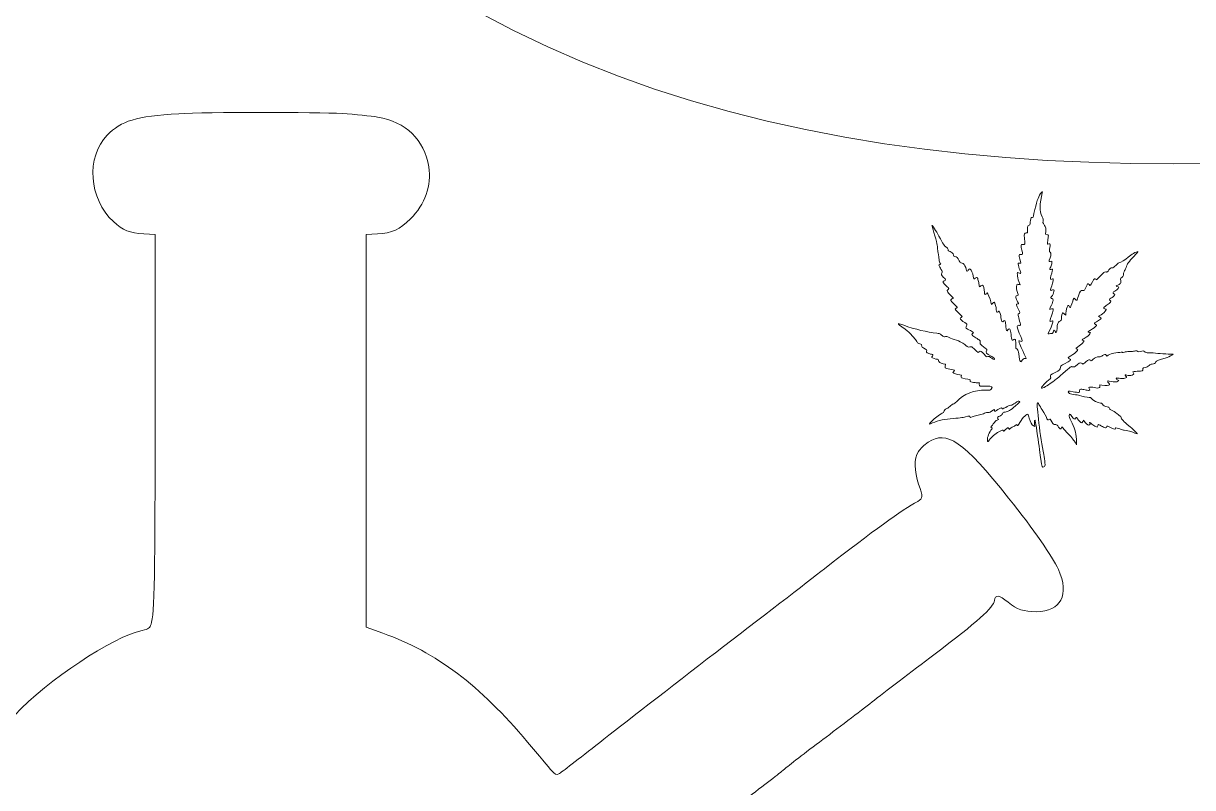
# Model space of a CAD drawing. Extents: x 435 to 1530, y -1168 to -753.
# Drawn here: x 581.6 to 681.3, y -1027.4 to -962.2 of the extents above; entities that cross this region are included whole.
import ezdxf

# ---------------------------------------------------------------- set-up
doc = ezdxf.new("R2010")
doc.units = 0
doc.header["$MEASUREMENT"] = 0
doc.layers.add('katman 1', color=7, linetype='Continuous')

# ---------------------------------------------------------------- blocks, each defined once
blk = doc.blocks.new('block 2')
at = {"layer": 'katman 1', "lineweight": 0}
for points, knots in [([(1521.388, -755.33), (1431.564, -780.586), (1338.109, -803.653), (1249.27, -829.242), (1249.27, -829.242), (1108.792, -867.432), (1108.792, -867.432), (1108.792, -867.432), (828.002, -943.638), (828.002, -943.638), (767.648, -959.941), (664.507, -997.103), (609.731, -954.091), (568.265, -921.435), (567.624, -868.624), (583.802, -820.334), (587.509, -809.206), (591.359, -798.361), (596.462, -787.973), (596.462, -787.973), (611.609, -758.022), (611.609, -758.022), (606.84, -761.249), (568.366, -806.501), (561.392, -814.627), (548.887, -829.242), (538.776, -843.348), (527.478, -858.154), (486.342, -912.093), (435.301, -1017.025), (480.934, -1082.877), (539.989, -1168.102), (671.319, -1122.98), (755.776, -1087.256), (755.776, -1087.256), (1013.682, -976.161), (1013.682, -976.161), (1071.206, -951.778), (1127.853, -927.664), (1185.462, -902.274), (1214.286, -889.598), (1242.196, -878.038), (1271.06, -865.408), (1327.008, -840.889), (1387.531, -814.518), (1443.373, -791.269), (1450.985, -788.124), (1525.209, -755.426), (1530.031, -754.329), (1527.61, -752.993), (1524.6, -754.419), (1521.388, -755.33)], [0, 0, 0, 0, 1, 1, 1, 2, 2, 2, 3, 3, 3, 4, 4, 4, 5, 5, 5, 6, 6, 6, 7, 7, 7, 8, 8, 8, 9, 9, 9, 10, 10, 10, 11, 11, 11, 12, 12, 12, 13, 13, 13, 14, 14, 14, 15, 15, 15, 16, 16, 16, 17, 17, 17, 17]), ([(592.852, -1076.018), (592.852, -1074.599), (592.793, -1073.416), (592.71, -1073.109), (592.568, -1072.6), (592.568, -1072.588), (591.681, -1072.34), (588.24, -1071.335), (580.789, -1065.93), (578.696, -1062.891), (577.016, -1060.455), (574.285, -1054.873), (573.303, -1051.869), (572.889, -1050.58), (572.57, -1048.983), (572.333, -1046.949), (572.097, -1044.868), (572.156, -1040.492), (572.463, -1038.623), (573.551, -1031.8), (576.366, -1025.981), (580.884, -1021.18), (583.698, -1018.188), (589.209, -1014.521), (591.764, -1013.954), (592.308, -1013.824), (592.402, -1013.764), (592.509, -1013.433), (592.793, -1012.57), (592.852, -1009.27), (592.864, -995.091), (592.864, -995.091), (592.864, -980.178), (592.864, -980.178), (592.864, -980.178), (591.894, -980.119), (591.894, -980.119), (590.711, -980.06), (590.073, -979.799), (589.292, -979.066), (587.199, -977.127), (586.95, -973.555), (588.772, -971.698), (589.978, -970.457), (591.196, -970.09), (594.874, -969.865), (597.204, -969.723), (606.558, -969.712), (608.829, -969.853), (609.905, -969.924), (611.253, -970.055), (611.833, -970.149), (614.246, -970.563), (615.807, -972.077), (616.185, -974.407), (616.445, -975.956), (615.866, -977.623), (614.636, -978.841), (613.725, -979.752), (613.051, -980.06), (611.821, -980.119), (611.821, -980.119), (610.839, -980.178), (610.839, -980.178), (610.839, -980.178), (610.839, -996.924), (610.839, -996.924), (610.839, -996.924), (610.839, -1013.67), (610.839, -1013.67), (610.839, -1013.67), (612.271, -1014.19), (612.271, -1014.19), (616.859, -1015.846), (620.525, -1018.613), (624.617, -1023.486), (625.551, -1024.585), (626.462, -1025.685), (626.663, -1025.91), (626.971, -1026.277), (627.042, -1026.3), (627.29, -1026.182), (627.444, -1026.111), (629.017, -1024.905), (630.767, -1023.521), (632.529, -1022.126), (636.964, -1018.684), (640.642, -1015.858), (644.32, -1013.043), (648.494, -1009.814), (649.925, -1008.703), (654.112, -1005.439), (656.524, -1003.689), (657.896, -1002.943), (658.334, -1002.695), (658.346, -1002.553), (657.967, -1001.489), (657.577, -1000.377), (657.565, -999.265), (657.944, -998.698), (658.085, -998.473), (658.464, -998.118), (658.783, -997.905), (660.38, -996.841), (661.728, -997.775), (665.643, -1002.671), (667.83, -1005.415), (669.344, -1007.591), (669.888, -1008.762), (670.858, -1010.902), (670.101, -1012.357), (668.02, -1012.357), (666.896, -1012.357), (666.364, -1012.18), (665.595, -1011.541), (664.838, -1010.914), (664.495, -1010.879), (664.436, -1011.411), (664.365, -1011.99), (662.982, -1013.232), (659.268, -1016.035), (657.388, -1017.454), (655.011, -1019.264), (654.005, -1020.056), (653, -1020.837), (650.978, -1022.386), (649.511, -1023.486), (648.045, -1024.585), (646.661, -1025.662), (646.437, -1025.863), (646.212, -1026.064), (644.745, -1027.199), (643.184, -1028.382), (641.623, -1029.564), (639.471, -1031.22), (638.395, -1032.072), (637.319, -1032.911), (635.32, -1034.46), (633.948, -1035.501), (631.772, -1037.133), (631.429, -1037.441), (631.37, -1037.772), (631.216, -1038.6), (631.062, -1040.646), (630.944, -1043.283), (630.814, -1046.346), (630.613, -1048.415), (630.175, -1050.982), (629.679, -1053.95), (629.218, -1055.428), (628.508, -1056.363), (628.366, -1056.552), (627.81, -1057.534), (627.29, -1058.539), (625.835, -1061.306), (624.724, -1062.784), (622.205, -1065.292), (618.87, -1068.615), (615.996, -1070.554), (612.176, -1072.044), (612.176, -1072.044), (610.839, -1072.565), (610.839, -1072.565), (610.839, -1072.565), (610.839, -1075.486), (610.839, -1075.486), (610.839, -1075.486), (610.839, -1078.419), (610.839, -1078.419), (610.839, -1078.419), (614.659, -1078.419), (614.659, -1078.419), (614.659, -1078.419), (618.467, -1078.419), (618.467, -1078.419), (618.467, -1078.419), (620.159, -1080.405), (620.159, -1080.405), (623.423, -1084.249), (623.624, -1084.616), (623.706, -1086.839), (623.706, -1086.839), (623.766, -1088.353), (623.766, -1088.353), (623.766, -1088.353), (601.852, -1088.353), (601.852, -1088.353), (601.852, -1088.353), (579.937, -1088.353), (579.937, -1088.353), (579.937, -1088.353), (580.008, -1086.851), (580.008, -1086.851), (580.044, -1085.869), (580.138, -1085.136), (580.269, -1084.769), (580.529, -1084.024), (581.309, -1082.948), (583.403, -1080.453), (583.403, -1080.453), (585.094, -1078.419), (585.094, -1078.419), (585.094, -1078.419), (588.985, -1078.419), (588.985, -1078.419), (588.985, -1078.419), (592.864, -1078.419), (592.864, -1078.419), (592.864, -1078.419), (592.852, -1076.018), (592.852, -1076.018)], [0, 0, 0, 0, 1, 1, 1, 2, 2, 2, 3, 3, 3, 4, 4, 4, 5, 5, 5, 6, 6, 6, 7, 7, 7, 8, 8, 8, 9, 9, 9, 10, 10, 10, 11, 11, 11, 12, 12, 12, 13, 13, 13, 14, 14, 14, 15, 15, 15, 16, 16, 16, 17, 17, 17, 18, 18, 18, 19, 19, 19, 20, 20, 20, 21, 21, 21, 22, 22, 22, 23, 23, 23, 24, 24, 24, 25, 25, 25, 26, 26, 26, 27, 27, 27, 28, 28, 28, 29, 29, 29, 30, 30, 30, 31, 31, 31, 32, 32, 32, 33, 33, 33, 34, 34, 34, 35, 35, 35, 36, 36, 36, 37, 37, 37, 38, 38, 38, 39, 39, 39, 40, 40, 40, 41, 41, 41, 42, 42, 42, 43, 43, 43, 44, 44, 44, 45, 45, 45, 46, 46, 46, 47, 47, 47, 48, 48, 48, 49, 49, 49, 50, 50, 50, 51, 51, 51, 52, 52, 52, 53, 53, 53, 54, 54, 54, 55, 55, 55, 56, 56, 56, 57, 57, 57, 58, 58, 58, 59, 59, 59, 60, 60, 60, 61, 61, 61, 62, 62, 62, 63, 63, 63, 64, 64, 64, 65, 65, 65, 66, 66, 66, 67, 67, 67, 68, 68, 68, 69, 69, 69, 70, 70, 70, 70]), ([(656.264, -987.778), (656.295, -987.778), (656.489, -987.837), (656.696, -987.913), (657.653, -988.255), (658.721, -988.514), (659.519, -988.594), (659.678, -988.611), (659.779, -988.638), (659.82, -988.68), (659.855, -988.714), (659.948, -988.784), (660.027, -988.835), (660.148, -988.908), (660.186, -988.918), (660.252, -988.887), (660.338, -988.849), (660.421, -988.867), (660.508, -988.936), (660.535, -988.96), (660.753, -989.046), (660.991, -989.126), (661.544, -989.316), (661.79, -989.437), (661.997, -989.634), (662.159, -989.786), (662.166, -989.789), (662.329, -989.765), (662.329, -989.765), (662.498, -989.744), (662.498, -989.744), (662.498, -989.744), (662.75, -989.986), (662.75, -989.986), (662.892, -990.121), (663.023, -990.231), (663.041, -990.231), (663.061, -990.231), (663.103, -990.207), (663.137, -990.176), (663.241, -990.083), (663.358, -990.145), (663.552, -990.39), (663.728, -990.615), (663.732, -990.615), (663.866, -990.594), (663.984, -990.574), (664.019, -990.584), (664.094, -990.656), (664.146, -990.705), (664.247, -990.77), (664.319, -990.802), (664.45, -990.857), (664.45, -990.857), (664.44, -990.781), (664.433, -990.732), (664.354, -990.663), (664.205, -990.574), (663.69, -990.273), (663.697, -990.28), (663.773, -990.038), (663.794, -989.972), (663.752, -989.931), (663.507, -989.758), (663.234, -989.561), (663.22, -989.547), (663.217, -989.416), (663.213, -989.343), (663.21, -989.264), (663.206, -989.24), (663.206, -989.219), (663.089, -989.136), (662.954, -989.06), (662.816, -988.984), (662.657, -988.877), (662.602, -988.818), (662.602, -988.818), (662.498, -988.711), (662.498, -988.711), (662.498, -988.711), (662.574, -988.632), (662.574, -988.632), (662.574, -988.632), (662.65, -988.552), (662.65, -988.552), (662.65, -988.552), (662.574, -988.48), (662.574, -988.48), (662.529, -988.441), (662.446, -988.393), (662.388, -988.372), (662.222, -988.317), (661.994, -988.162), (661.994, -988.106), (661.994, -988.075), (662.018, -988.016), (662.045, -987.971), (662.118, -987.864), (662.09, -987.809), (661.897, -987.688), (661.679, -987.55), (661.51, -987.401), (661.51, -987.343), (661.51, -987.315), (661.548, -987.273), (661.596, -987.253), (661.717, -987.197), (661.703, -987.149), (661.541, -987.014), (661.296, -986.811), (661.095, -986.603), (661.095, -986.551), (661.095, -986.524), (661.13, -986.482), (661.175, -986.461), (661.216, -986.441), (661.258, -986.417), (661.264, -986.406), (661.275, -986.399), (661.144, -986.254), (660.974, -986.085), (660.67, -985.781), (660.667, -985.777), (660.732, -985.705), (660.767, -985.667), (660.822, -985.636), (660.86, -985.636), (660.967, -985.636), (660.929, -985.573), (660.694, -985.352), (660.57, -985.235), (660.446, -985.097), (660.418, -985.045), (660.373, -984.955), (660.376, -984.944), (660.456, -984.882), (660.504, -984.844), (660.542, -984.803), (660.542, -984.789), (660.542, -984.775), (660.442, -984.665), (660.321, -984.547), (660.2, -984.426), (660.083, -984.298), (660.062, -984.257), (660.027, -984.195), (660.034, -984.181), (660.145, -984.136), (660.21, -984.108), (660.266, -984.067), (660.266, -984.046), (660.266, -984.025), (660.19, -983.925), (660.1, -983.828), (659.9, -983.618), (659.875, -983.555), (659.938, -983.469), (660.014, -983.372), (660, -983.289), (659.868, -983.117), (659.803, -983.027), (659.734, -982.909), (659.716, -982.857), (659.682, -982.774), (659.689, -982.761), (659.765, -982.733), (659.765, -982.733), (659.851, -982.702), (659.851, -982.702), (659.851, -982.702), (659.782, -982.584), (659.782, -982.584), (659.73, -982.498), (659.706, -982.384), (659.696, -982.17), (659.689, -982.004), (659.661, -981.835), (659.637, -981.793), (659.613, -981.748), (659.592, -981.582), (659.589, -981.42), (659.582, -981.102), (659.537, -980.898), (659.264, -979.989), (659.17, -979.668), (659.094, -979.398), (659.101, -979.391), (659.136, -979.36), (659.464, -979.868), (659.699, -980.314), (660.048, -980.974), (660.166, -981.154), (660.314, -981.244), (660.404, -981.299), (660.449, -981.358), (660.473, -981.454), (660.504, -981.572), (660.528, -981.596), (660.646, -981.627), (660.795, -981.669), (660.905, -981.786), (660.94, -981.938), (660.96, -982.025), (660.981, -982.042), (661.064, -982.042), (661.192, -982.042), (661.306, -982.156), (661.423, -982.408), (661.499, -982.567), (661.527, -982.595), (661.607, -982.595), (661.662, -982.595), (661.727, -982.615), (661.759, -982.636), (661.862, -982.719), (661.994, -982.975), (662.018, -983.13), (662.028, -983.217), (662.052, -983.296), (662.07, -983.307), (662.111, -983.334), (662.201, -983.255), (662.239, -983.158), (662.267, -983.082), (662.273, -983.079), (662.35, -983.13), (662.477, -983.213), (662.578, -983.428), (662.623, -983.714), (662.664, -983.98), (662.702, -984.032), (662.781, -983.908), (662.837, -983.821), (662.996, -983.815), (662.996, -983.898), (662.996, -983.932), (663.027, -984.06), (663.065, -984.177), (663.103, -984.298), (663.134, -984.45), (663.134, -984.516), (663.134, -984.651), (663.158, -984.661), (663.282, -984.564), (663.331, -984.526), (663.393, -984.495), (663.421, -984.495), (663.49, -984.495), (663.583, -984.844), (663.583, -985.093), (663.583, -985.266), (663.59, -985.29), (663.649, -985.29), (663.687, -985.29), (663.728, -985.259), (663.739, -985.221), (663.749, -985.183), (663.78, -985.152), (663.801, -985.152), (663.866, -985.152), (664.07, -985.649), (664.112, -985.912), (664.133, -986.043), (664.164, -986.154), (664.181, -986.154), (664.195, -986.154), (664.236, -986.109), (664.267, -986.05), (664.367, -985.874), (664.44, -985.919), (664.53, -986.22), (664.561, -986.323), (664.585, -986.493), (664.585, -986.593), (664.585, -986.8), (664.644, -986.859), (664.755, -986.762), (664.789, -986.731), (664.824, -986.707), (664.834, -986.707), (664.879, -986.707), (664.969, -987.049), (664.99, -987.277), (665.017, -987.602), (665.097, -987.685), (665.245, -987.55), (665.304, -987.495), (665.311, -987.498), (665.349, -987.591), (665.373, -987.647), (665.401, -987.847), (665.411, -988.034), (665.432, -988.4), (665.473, -988.469), (665.573, -988.317), (665.646, -988.207), (665.753, -988.2), (665.774, -988.303), (665.84, -988.659), (665.864, -988.825), (665.884, -988.994), (665.909, -989.209), (665.957, -989.247), (666.078, -989.139), (666.126, -989.091), (666.147, -989.091), (666.192, -989.126), (666.234, -989.16), (666.244, -989.247), (666.244, -989.516), (666.244, -989.516), (666.244, -989.862), (666.244, -989.862), (666.244, -989.862), (666.358, -989.969), (666.358, -989.969), (666.465, -990.069), (666.475, -990.1), (666.5, -990.352), (666.534, -990.729), (666.582, -990.943), (666.648, -990.999), (666.693, -991.037), (666.71, -991.033), (666.741, -990.978), (666.821, -990.833), (666.932, -990.75), (667.039, -990.75), (667.094, -990.75), (667.142, -990.736), (667.142, -990.722), (667.142, -990.705), (667.021, -990.453), (666.873, -990.159), (666.624, -989.672), (666.482, -989.292), (666.534, -989.24), (666.544, -989.229), (666.6, -989.24), (666.659, -989.264), (666.845, -989.343), (666.849, -989.271), (666.676, -988.88), (666.493, -988.469), (666.382, -988.148), (666.382, -988.034), (666.382, -987.954), (666.489, -987.892), (666.555, -987.934), (666.576, -987.947), (666.614, -987.94), (666.638, -987.92), (666.676, -987.885), (666.669, -987.823), (666.582, -987.56), (666.527, -987.388), (666.472, -987.17), (666.462, -987.08), (666.444, -986.928), (666.448, -986.914), (666.513, -986.914), (666.634, -986.914), (666.631, -986.859), (666.486, -986.579), (666.41, -986.43), (666.337, -986.258), (666.327, -986.195), (666.306, -986.095), (666.313, -986.085), (666.396, -986.085), (666.444, -986.085), (666.486, -986.078), (666.486, -986.068), (666.486, -986.057), (666.43, -985.947), (666.361, -985.819), (666.282, -985.667), (666.244, -985.553), (666.251, -985.484), (666.261, -985.39), (666.275, -985.376), (666.375, -985.366), (666.468, -985.356), (666.486, -985.342), (666.465, -985.297), (666.351, -985.034), (666.309, -984.851), (666.32, -984.64), (666.327, -984.461), (666.341, -984.412), (666.379, -984.419), (666.406, -984.426), (666.475, -984.44), (666.531, -984.45), (666.531, -984.45), (666.627, -984.471), (666.627, -984.471), (666.627, -984.471), (666.572, -984.336), (666.572, -984.336), (666.406, -983.956), (666.323, -983.424), (666.43, -983.424), (666.462, -983.424), (666.517, -983.445), (666.555, -983.466), (666.659, -983.531), (666.707, -983.462), (666.645, -983.334), (666.617, -983.279), (666.558, -983.106), (666.517, -982.947), (666.451, -982.702), (666.448, -982.654), (666.489, -982.626), (666.517, -982.609), (666.572, -982.602), (666.617, -982.612), (666.717, -982.636), (666.714, -982.605), (666.603, -982.263), (666.489, -981.924), (666.503, -981.869), (666.693, -981.869), (666.855, -981.869), (666.855, -981.873), (666.762, -981.503), (666.717, -981.34), (666.7, -981.185), (666.71, -981.116), (666.731, -981.005), (666.738, -981.002), (666.876, -981.012), (667.042, -981.023), (667.035, -981.067), (666.987, -980.48), (666.956, -980.103), (666.98, -980.038), (667.146, -980.038), (667.146, -980.038), (667.246, -980.038), (667.246, -980.038), (667.246, -980.038), (667.246, -979.751), (667.246, -979.751), (667.246, -979.433), (667.26, -979.391), (667.384, -979.378), (667.436, -979.367), (667.467, -979.343), (667.464, -979.312), (667.46, -979.284), (667.474, -979.136), (667.498, -978.984), (667.543, -978.718), (667.547, -978.707), (667.633, -978.718), (667.723, -978.725), (667.726, -978.714), (667.799, -978.389), (668.023, -977.387), (668.151, -977), (668.352, -976.686), (668.473, -976.499), (668.545, -976.458), (668.511, -976.603), (668.272, -977.546), (668.269, -978.179), (668.493, -978.652), (668.583, -978.835), (668.597, -978.897), (668.576, -979.025), (668.559, -979.139), (668.566, -979.195), (668.607, -979.239), (668.635, -979.271), (668.701, -979.388), (668.753, -979.499), (668.842, -979.696), (668.849, -979.779), (668.794, -980.124), (668.784, -980.183), (668.801, -980.193), (668.918, -980.186), (669.039, -980.179), (669.05, -980.183), (669.029, -980.255), (668.998, -980.349), (668.943, -980.981), (668.96, -981.002), (668.967, -981.009), (669.012, -980.998), (669.057, -980.978), (669.102, -980.957), (669.15, -980.95), (669.16, -980.96), (669.195, -980.995), (669.184, -981.209), (669.14, -981.427), (669.102, -981.62), (669.102, -981.631), (669.174, -981.683), (669.271, -981.752), (669.274, -981.911), (669.178, -982.173), (669.053, -982.515), (669.053, -982.498), (669.195, -982.474), (669.195, -982.474), (669.319, -982.45), (669.319, -982.45), (669.319, -982.45), (669.319, -982.595), (669.319, -982.595), (669.319, -982.678), (669.281, -982.83), (669.229, -982.944), (669.178, -983.058), (669.143, -983.158), (669.153, -983.168), (669.164, -983.175), (669.212, -983.165), (669.264, -983.144), (669.312, -983.12), (669.364, -983.113), (669.378, -983.123), (669.402, -983.151), (669.361, -983.338), (669.254, -983.704), (669.181, -983.963), (669.202, -984.056), (669.319, -983.984), (669.357, -983.963), (669.406, -983.942), (669.426, -983.942), (669.489, -983.942), (669.44, -984.212), (669.319, -984.564), (669.264, -984.73), (669.216, -984.882), (669.216, -984.906), (669.216, -984.955), (669.33, -984.955), (669.378, -984.906), (669.402, -984.882), (669.444, -984.875), (669.475, -984.889), (669.523, -984.906), (669.53, -984.938), (669.509, -985.038), (669.478, -985.204), (669.406, -985.352), (669.292, -985.473), (669.195, -985.577), (669.212, -985.622), (669.354, -985.642), (669.43, -985.653), (669.44, -985.667), (669.433, -985.791), (669.426, -985.867), (669.364, -986.054), (669.285, -986.213), (669.129, -986.524), (669.115, -986.589), (669.209, -986.551), (669.319, -986.503), (669.416, -986.493), (669.433, -986.527), (669.464, -986.575), (669.33, -987.111), (669.226, -987.336), (669.122, -987.571), (669.146, -987.647), (669.302, -987.578), (669.354, -987.553), (669.409, -987.543), (669.423, -987.553), (669.464, -987.581), (669.309, -988.006), (669.143, -988.331), (668.977, -988.652), (668.974, -988.683), (669.112, -988.635), (669.171, -988.618), (669.257, -988.607), (669.302, -988.614), (669.385, -988.632), (669.399, -988.614), (669.471, -988.39), (669.499, -988.307), (669.568, -988.331), (669.62, -988.438), (669.706, -988.611), (669.751, -988.535), (669.768, -988.175), (669.789, -987.806), (669.841, -987.65), (669.962, -987.588), (670.111, -987.515), (670.149, -987.46), (670.149, -987.325), (670.149, -987.135), (670.218, -986.845), (670.263, -986.845), (670.283, -986.845), (670.352, -986.893), (670.415, -986.956), (670.415, -986.956), (670.529, -987.066), (670.529, -987.066), (670.529, -987.066), (670.529, -986.876), (670.529, -986.876), (670.529, -986.665), (670.612, -986.337), (670.684, -986.261), (670.739, -986.202), (670.798, -986.237), (670.843, -986.354), (670.888, -986.472), (670.916, -986.43), (671.03, -986.085), (671.144, -985.732), (671.196, -985.601), (671.223, -985.601), (671.237, -985.601), (671.289, -985.649), (671.341, -985.708), (671.389, -985.77), (671.444, -985.805), (671.458, -985.788), (671.472, -985.77), (671.534, -985.598), (671.6, -985.404), (671.735, -984.993), (671.786, -984.927), (671.963, -984.955), (672.104, -984.979), (672.135, -984.944), (672.256, -984.633), (672.367, -984.35), (672.388, -984.336), (672.505, -984.45), (672.623, -984.561), (672.602, -984.578), (672.792, -984.202), (672.916, -983.953), (672.999, -983.894), (673.072, -983.994), (673.124, -984.06), (673.138, -984.05), (673.424, -983.745), (673.718, -983.431), (673.863, -983.334), (673.984, -983.372), (674.026, -983.386), (674.084, -983.338), (674.188, -983.2), (674.316, -983.03), (674.347, -983.009), (674.458, -983.009), (674.568, -983.009), (674.613, -982.982), (674.8, -982.785), (674.917, -982.66), (675.045, -982.56), (675.083, -982.56), (675.214, -982.56), (675.57, -982.349), (675.836, -982.111), (676.106, -981.873), (676.521, -981.627), (676.655, -981.627), (676.704, -981.627), (676.614, -981.741), (676.31, -982.052), (675.871, -982.505), (675.753, -982.667), (675.657, -982.975), (675.622, -983.079), (675.584, -983.172), (675.574, -983.182), (675.508, -983.231), (675.435, -983.438), (675.442, -983.566), (675.446, -983.697), (675.432, -983.725), (675.304, -983.835), (675.162, -983.96), (675.162, -983.96), (675.204, -984.105), (675.239, -984.236), (675.235, -984.264), (675.169, -984.347), (675.131, -984.402), (675.038, -984.464), (674.966, -984.492), (674.893, -984.519), (674.824, -984.547), (674.813, -984.554), (674.786, -984.578), (674.896, -984.633), (674.979, -984.633), (675.069, -984.633), (675.073, -984.661), (674.997, -984.772), (674.917, -984.886), (674.858, -984.931), (674.686, -985.01), (674.52, -985.086), (674.496, -985.173), (674.623, -985.221), (674.672, -985.238), (674.71, -985.269), (674.71, -985.287), (674.71, -985.356), (674.502, -985.556), (674.364, -985.618), (674.209, -985.687), (674.191, -985.743), (674.302, -985.815), (674.371, -985.864), (674.371, -985.867), (674.316, -985.954), (674.285, -986.002), (674.16, -986.106), (674.043, -986.182), (673.925, -986.258), (673.798, -986.354), (673.763, -986.392), (673.701, -986.461), (673.701, -986.461), (673.78, -986.496), (673.825, -986.513), (673.891, -986.538), (673.925, -986.548), (673.984, -986.565), (673.981, -986.582), (673.881, -986.707), (673.76, -986.862), (673.566, -987.018), (673.414, -987.083), (673.414, -987.083), (673.31, -987.128), (673.31, -987.128), (673.31, -987.128), (673.424, -987.218), (673.424, -987.218), (673.487, -987.27), (673.535, -987.322), (673.535, -987.339), (673.535, -987.367), (673.106, -987.647), (673.01, -987.685), (672.913, -987.719), (672.937, -987.802), (673.055, -987.844), (673.144, -987.875), (673.155, -987.889), (673.124, -987.947), (673.068, -988.048), (672.875, -988.2), (672.619, -988.331), (672.377, -988.462), (672.353, -988.514), (672.526, -988.531), (672.526, -988.531), (672.637, -988.542), (672.637, -988.542), (672.637, -988.542), (672.578, -988.649), (672.578, -988.649), (672.502, -988.777), (672.329, -988.918), (672.094, -989.036), (671.994, -989.084), (671.911, -989.139), (671.911, -989.153), (671.911, -989.171), (671.952, -989.195), (672.001, -989.215), (672.001, -989.215), (672.091, -989.247), (672.091, -989.247), (672.091, -989.247), (672.008, -989.368), (672.008, -989.368), (671.963, -989.433), (671.811, -989.568), (671.669, -989.661), (671.406, -989.838), (671.323, -989.955), (671.458, -989.955), (671.672, -989.955), (671.417, -990.245), (670.957, -990.522), (670.698, -990.677), (670.66, -990.757), (670.822, -990.784), (671.033, -990.826), (670.902, -990.954), (670.411, -991.199), (670.104, -991.351), (670.097, -991.358), (670.076, -991.493), (670.048, -991.707), (669.99, -991.766), (669.62, -991.945), (669.188, -992.156), (669.174, -992.17), (669.226, -992.308), (669.264, -992.408), (669.26, -992.422), (669.171, -992.488), (668.801, -992.768), (668.379, -993.241), (668.455, -993.29), (668.504, -993.321), (668.97, -993.058), (669.336, -992.795), (669.661, -992.557), (669.682, -992.543), (670.252, -992.046), (670.992, -991.399), (670.94, -991.434), (671.12, -991.458), (671.251, -991.472), (671.289, -991.465), (671.344, -991.403), (671.548, -991.171), (671.814, -991.068), (671.911, -991.182), (671.935, -991.209), (671.966, -991.234), (671.983, -991.234), (672.001, -991.234), (672.108, -991.147), (672.222, -991.043), (672.433, -990.85), (672.581, -990.798), (672.623, -990.905), (672.654, -990.978), (672.671, -990.971), (672.827, -990.833), (673.01, -990.67), (673.151, -990.611), (673.355, -990.611), (673.487, -990.611), (673.552, -990.591), (673.659, -990.508), (673.818, -990.387), (673.894, -990.38), (673.963, -990.477), (673.963, -990.477), (674.012, -990.549), (674.012, -990.549), (674.012, -990.549), (674.143, -990.459), (674.143, -990.459), (674.278, -990.37), (674.395, -990.338), (674.966, -990.249), (675.2, -990.214), (675.321, -990.207), (675.349, -990.231), (675.377, -990.256), (675.429, -990.249), (675.515, -990.214), (675.594, -990.18), (675.753, -990.162), (675.947, -990.162), (676.13, -990.162), (676.303, -990.142), (676.372, -990.114), (676.5, -990.066), (676.558, -990.072), (676.655, -990.155), (676.704, -990.2), (676.742, -990.204), (676.88, -990.169), (676.97, -990.149), (677.07, -990.121), (677.101, -990.11), (677.142, -990.093), (677.187, -990.117), (677.243, -990.176), (677.322, -990.259), (677.346, -990.266), (677.633, -990.266), (677.802, -990.266), (678.134, -990.29), (678.373, -990.318), (678.611, -990.345), (678.998, -990.37), (679.237, -990.37), (679.237, -990.37), (679.668, -990.373), (679.668, -990.373), (679.668, -990.373), (679.565, -990.456), (679.565, -990.456), (679.427, -990.57), (679.226, -990.663), (678.995, -990.715), (678.542, -990.815), (678.2, -990.957), (678.2, -991.043), (678.2, -991.13), (678.027, -991.234), (677.872, -991.234), (677.751, -991.234), (677.713, -991.254), (677.623, -991.351), (677.526, -991.462), (677.464, -991.489), (677.156, -991.558), (677.073, -991.576), (677.063, -991.593), (677.08, -991.679), (677.108, -991.807), (677.066, -991.821), (676.603, -991.845), (676.386, -991.859), (676.23, -991.88), (676.23, -991.9), (676.23, -991.921), (676.258, -991.966), (676.289, -992.001), (676.355, -992.073), (676.33, -992.104), (676.165, -992.163), (676.016, -992.211), (675.857, -992.211), (675.715, -992.163), (675.57, -992.111), (675.543, -992.146), (675.639, -992.249), (675.684, -992.298), (675.708, -992.35), (675.698, -992.37), (675.684, -992.388), (675.587, -992.422), (675.477, -992.446), (675.321, -992.478), (675.232, -992.478), (675.062, -992.443), (674.941, -992.419), (674.838, -992.408), (674.827, -992.415), (674.796, -992.45), (674.855, -992.54), (674.938, -992.585), (674.938, -992.585), (675.028, -992.63), (675.028, -992.63), (675.028, -992.63), (674.952, -992.692), (674.952, -992.692), (674.865, -992.761), (674.603, -992.775), (674.399, -992.723), (674.109, -992.647), (674.088, -992.647), (674.088, -992.706), (674.088, -992.737), (674.126, -992.809), (674.174, -992.864), (674.223, -992.923), (674.257, -992.989), (674.25, -993.01), (674.236, -993.048), (673.956, -993.058), (673.604, -993.03), (673.604, -993.03), (673.414, -993.013), (673.414, -993.013), (673.414, -993.013), (673.424, -993.113), (673.424, -993.113), (673.431, -993.169), (673.414, -993.227), (673.39, -993.241), (673.328, -993.283), (673.093, -993.279), (672.947, -993.238), (672.809, -993.196), (672.505, -993.182), (672.474, -993.217), (672.464, -993.227), (672.481, -993.269), (672.516, -993.307), (672.588, -993.386), (672.564, -993.48), (672.467, -993.48), (672.429, -993.48), (672.294, -993.455), (672.167, -993.424), (672.039, -993.397), (671.88, -993.376), (671.811, -993.383), (671.69, -993.393), (671.686, -993.397), (671.693, -993.521), (671.7, -993.642), (671.693, -993.652), (671.607, -993.652), (671.555, -993.652), (671.351, -993.621), (671.154, -993.587), (670.691, -993.504), (670.632, -993.518), (670.784, -993.69), (670.853, -993.77), (670.905, -993.787), (671.196, -993.822), (671.379, -993.842), (671.6, -993.884), (671.686, -993.915), (671.897, -993.984), (672.332, -994.067), (672.498, -994.067), (672.592, -994.067), (672.647, -994.088), (672.681, -994.136), (672.82, -994.337), (673.231, -994.551), (673.473, -994.551), (673.535, -994.551), (673.587, -994.585), (673.639, -994.654), (673.728, -994.779), (673.846, -994.845), (674.046, -994.879), (674.171, -994.9), (674.202, -994.92), (674.24, -995.014), (674.271, -995.09), (674.326, -995.142), (674.402, -995.169), (674.616, -995.252), (674.679, -995.29), (674.889, -995.473), (675.007, -995.574), (675.128, -995.663), (675.166, -995.674), (675.207, -995.688), (675.228, -995.729), (675.228, -995.795), (675.228, -995.902), (675.463, -996.147), (675.885, -996.486), (676.206, -996.742), (676.655, -997.177), (676.6, -997.177), (676.576, -997.177), (676.493, -997.146), (676.417, -997.111), (676.275, -997.042), (675.612, -996.866), (675.494, -996.866), (675.46, -996.866), (675.29, -996.818), (675.118, -996.762), (674.751, -996.638), (674.744, -996.638), (674.744, -996.728), (674.744, -996.825), (674.706, -996.818), (674.392, -996.659), (674.119, -996.524), (674.019, -996.493), (674.019, -996.548), (674.019, -996.565), (673.998, -996.603), (673.974, -996.638), (673.932, -996.693), (673.918, -996.69), (673.728, -996.607), (673.614, -996.555), (673.483, -996.486), (673.438, -996.448), (673.321, -996.358), (673.297, -996.365), (673.238, -996.503), (673.238, -996.503), (673.189, -996.624), (673.189, -996.624), (673.189, -996.624), (672.989, -996.524), (672.989, -996.524), (672.882, -996.469), (672.751, -996.375), (672.695, -996.317), (672.581, -996.185), (672.522, -996.175), (672.567, -996.296), (672.592, -996.361), (672.588, -996.389), (672.54, -996.413), (672.45, -996.462), (672.35, -996.406), (672.18, -996.206), (672.18, -996.206), (672.021, -996.023), (672.021, -996.023), (672.021, -996.023), (671.966, -996.133), (671.966, -996.133), (671.935, -996.196), (671.894, -996.244), (671.876, -996.244), (671.818, -996.244), (671.6, -996.03), (671.524, -995.895), (671.441, -995.746), (671.389, -995.736), (671.355, -995.867), (671.32, -996.012), (671.151, -995.902), (670.988, -995.629), (670.888, -995.46), (670.826, -995.456), (670.812, -995.615), (670.805, -995.695), (670.853, -995.836), (670.978, -996.099), (671.078, -996.303), (671.213, -996.631), (671.282, -996.831), (671.393, -997.16), (671.403, -997.239), (671.417, -997.661), (671.417, -997.661), (671.431, -998.127), (671.431, -998.127), (671.431, -998.127), (671.341, -997.954), (671.341, -997.954), (671.227, -997.74), (671.078, -997.557), (670.701, -997.16), (670.539, -996.987), (670.356, -996.787), (670.297, -996.71), (670.297, -996.71), (670.19, -996.572), (670.19, -996.572), (670.19, -996.572), (670.152, -996.666), (670.152, -996.666), (670.131, -996.721), (670.104, -996.762), (670.09, -996.762), (670.045, -996.759), (669.931, -996.648), (669.824, -996.51), (669.737, -996.393), (669.713, -996.379), (669.603, -996.389), (669.485, -996.399), (669.475, -996.393), (669.326, -996.147), (669.178, -995.912), (669.167, -995.902), (669.108, -995.954), (669.032, -996.023), (668.939, -995.992), (668.911, -995.888), (668.88, -995.764), (668.687, -995.411), (668.497, -995.128), (668.4, -994.983), (668.279, -994.782), (668.231, -994.686), (668.165, -994.558), (668.127, -994.52), (668.103, -994.544), (667.989, -994.658), (668.352, -997.564), (668.649, -998.939), (668.697, -999.164), (668.739, -999.471), (668.742, -999.644), (668.749, -999.948), (668.746, -999.955), (668.656, -1000.007), (668.497, -1000.097), (668.469, -1000.031), (668.386, -999.354), (668.348, -999.022), (668.224, -998.12), (668.113, -997.35), (667.94, -996.147), (667.909, -995.961), (667.871, -996.03), (667.84, -996.085), (667.837, -996.182), (667.854, -996.337), (667.854, -996.337), (667.878, -996.565), (667.878, -996.565), (667.878, -996.565), (667.761, -996.5), (667.761, -996.5), (667.612, -996.413), (667.481, -996.175), (667.401, -995.836), (667.363, -995.691), (667.322, -995.549), (667.305, -995.529), (667.222, -995.418), (666.855, -995.774), (666.607, -996.203), (666.451, -996.475), (666.382, -996.545), (666.382, -996.434), (666.382, -996.372), (666.327, -996.365), (666.292, -996.42), (666.278, -996.441), (666.168, -996.507), (666.043, -996.562), (665.919, -996.617), (665.791, -996.697), (665.76, -996.738), (665.76, -996.738), (665.701, -996.811), (665.701, -996.811), (665.701, -996.811), (665.653, -996.735), (665.653, -996.735), (665.584, -996.624), (665.542, -996.638), (665.38, -996.821), (665.249, -996.973), (665.231, -996.98), (665.193, -996.925), (665.131, -996.842), (665.097, -996.849), (664.792, -997.008), (664.506, -997.156), (664.181, -997.446), (663.991, -997.723), (663.884, -997.878), (663.884, -997.878), (663.853, -997.795), (663.78, -997.605), (663.918, -997.16), (664.136, -996.873), (664.267, -996.7), (664.274, -996.686), (664.205, -996.669), (664.167, -996.659), (664.136, -996.634), (664.136, -996.617), (664.136, -996.6), (664.222, -996.469), (664.326, -996.327), (664.468, -996.137), (664.554, -996.057), (664.658, -996.016), (664.792, -995.961), (664.792, -995.957), (664.734, -995.891), (664.654, -995.802), (664.703, -995.733), (664.896, -995.66), (665.014, -995.615), (665.065, -995.574), (665.11, -995.477), (665.162, -995.37), (665.19, -995.352), (665.335, -995.328), (665.58, -995.294), (665.777, -995.176), (666.223, -994.806), (666.579, -994.513), (666.624, -994.464), (666.579, -994.423), (666.51, -994.354), (666.427, -994.385), (666.192, -994.565), (666.057, -994.672), (665.954, -994.724), (665.84, -994.741), (665.75, -994.755), (665.549, -994.834), (665.39, -994.92), (665.148, -995.052), (665.1, -995.066), (665.083, -995.021), (665.072, -994.99), (665.045, -994.965), (665.021, -994.965), (664.962, -994.965), (664.737, -995.083), (664.602, -995.19), (664.471, -995.287), (664.395, -995.276), (664.43, -995.169), (664.461, -995.079), (664.444, -995.083), (664.184, -995.249), (663.991, -995.37), (663.942, -995.387), (663.863, -995.359), (663.79, -995.332), (663.735, -995.346), (663.583, -995.422), (663.479, -995.477), (663.286, -995.543), (663.151, -995.57), (662.882, -995.632), (662.491, -995.736), (662.401, -995.777), (662.353, -995.795), (662.339, -995.784), (662.339, -995.729), (662.339, -995.639), (662.301, -995.639), (661.976, -995.726), (661.717, -995.795), (661.396, -995.836), (660.663, -995.898), (660.014, -995.954), (659.419, -996.106), (658.984, -996.334), (658.832, -996.41), (658.863, -996.348), (659.094, -996.095), (659.305, -995.864), (659.71, -995.556), (659.982, -995.418), (660.069, -995.373), (660.128, -995.321), (660.128, -995.283), (660.128, -995.187), (660.224, -995.076), (660.328, -995.052), (660.383, -995.041), (660.515, -994.948), (660.622, -994.845), (660.729, -994.744), (660.864, -994.651), (660.922, -994.637), (660.985, -994.623), (661.095, -994.544), (661.192, -994.44), (661.81, -993.784), (662.75, -993.414), (663.69, -993.452), (664.063, -993.466), (664.067, -993.466), (664.157, -993.372), (664.205, -993.321), (664.24, -993.251), (664.233, -993.214), (664.219, -993.131), (663.942, -993.093), (663.559, -993.12), (663.206, -993.144), (663.12, -993.11), (663.141, -992.941), (663.141, -992.941), (663.155, -992.823), (663.155, -992.823), (663.155, -992.823), (662.961, -992.823), (662.961, -992.823), (662.857, -992.823), (662.716, -992.809), (662.65, -992.792), (662.584, -992.775), (662.484, -992.75), (662.429, -992.74), (662.35, -992.719), (662.336, -992.702), (662.35, -992.633), (662.36, -992.567), (662.35, -992.547), (662.301, -992.547), (662.187, -992.547), (661.665, -992.436), (661.624, -992.401), (661.6, -992.381), (661.589, -992.329), (661.603, -992.267), (661.624, -992.153), (661.631, -992.156), (661.292, -992.104), (661.164, -992.084), (661.019, -992.042), (660.971, -992.011), (660.971, -992.011), (660.881, -991.952), (660.881, -991.952), (660.881, -991.952), (660.96, -991.869), (660.96, -991.869), (661.002, -991.824), (661.029, -991.779), (661.019, -991.766), (661.009, -991.755), (660.836, -991.714), (660.639, -991.676), (660.446, -991.638), (660.266, -991.582), (660.242, -991.555), (660.214, -991.52), (660.214, -991.468), (660.238, -991.382), (660.255, -991.316), (660.262, -991.254), (660.252, -991.244), (660.242, -991.234), (660.162, -991.213), (660.072, -991.195), (659.796, -991.144), (659.661, -991.061), (659.651, -990.929), (659.64, -990.843), (659.623, -990.819), (659.568, -990.819), (659.437, -990.819), (659.091, -990.708), (659.091, -990.667), (659.091, -990.643), (659.115, -990.594), (659.143, -990.556), (659.222, -990.449), (659.205, -990.415), (659.056, -990.394), (658.98, -990.383), (658.849, -990.342), (658.766, -990.301), (658.628, -990.235), (658.614, -990.218), (658.642, -990.145), (658.683, -990.038), (658.631, -989.979), (658.41, -989.869), (658.248, -989.789), (658.227, -989.768), (658.227, -989.668), (658.227, -989.568), (658.213, -989.554), (658.061, -989.506), (657.94, -989.468), (657.888, -989.43), (657.85, -989.35), (657.826, -989.292), (657.723, -989.16), (657.622, -989.057), (657.526, -988.953), (657.391, -988.794), (657.329, -988.701), (657.249, -988.59), (657.09, -988.452), (656.814, -988.262), (656.385, -987.971), (656.168, -987.778), (656.264, -987.778)], [0, 0, 0, 0, 1, 1, 1, 2, 2, 2, 3, 3, 3, 4, 4, 4, 5, 5, 5, 6, 6, 6, 7, 7, 7, 8, 8, 8, 9, 9, 9, 10, 10, 10, 11, 11, 11, 12, 12, 12, 13, 13, 13, 14, 14, 14, 15, 15, 15, 16, 16, 16, 17, 17, 17, 18, 18, 18, 19, 19, 19, 20, 20, 20, 21, 21, 21, 22, 22, 22, 23, 23, 23, 24, 24, 24, 25, 25, 25, 26, 26, 26, 27, 27, 27, 28, 28, 28, 29, 29, 29, 30, 30, 30, 31, 31, 31, 32, 32, 32, 33, 33, 33, 34, 34, 34, 35, 35, 35, 36, 36, 36, 37, 37, 37, 38, 38, 38, 39, 39, 39, 40, 40, 40, 41, 41, 41, 42, 42, 42, 43, 43, 43, 44, 44, 44, 45, 45, 45, 46, 46, 46, 47, 47, 47, 48, 48, 48, 49, 49, 49, 50, 50, 50, 51, 51, 51, 52, 52, 52, 53, 53, 53, 54, 54, 54, 55, 55, 55, 56, 56, 56, 57, 57, 57, 58, 58, 58, 59, 59, 59, 60, 60, 60, 61, 61, 61, 62, 62, 62, 63, 63, 63, 64, 64, 64, 65, 65, 65, 66, 66, 66, 67, 67, 67, 68, 68, 68, 69, 69, 69, 70, 70, 70, 71, 71, 71, 72, 72, 72, 73, 73, 73, 74, 74, 74, 75, 75, 75, 76, 76, 76, 77, 77, 77, 78, 78, 78, 79, 79, 79, 80, 80, 80, 81, 81, 81, 82, 82, 82, 83, 83, 83, 84, 84, 84, 85, 85, 85, 86, 86, 86, 87, 87, 87, 88, 88, 88, 89, 89, 89, 90, 90, 90, 91, 91, 91, 92, 92, 92, 93, 93, 93, 94, 94, 94, 95, 95, 95, 96, 96, 96, 97, 97, 97, 98, 98, 98, 99, 99, 99, 100, 100, 100, 101, 101, 101, 102, 102, 102, 103, 103, 103, 104, 104, 104, 105, 105, 105, 106, 106, 106, 107, 107, 107, 108, 108, 108, 109, 109, 109, 110, 110, 110, 111, 111, 111, 112, 112, 112, 113, 113, 113, 114, 114, 114, 115, 115, 115, 116, 116, 116, 117, 117, 117, 118, 118, 118, 119, 119, 119, 120, 120, 120, 121, 121, 121, 122, 122, 122, 123, 123, 123, 124, 124, 124, 125, 125, 125, 126, 126, 126, 127, 127, 127, 128, 128, 128, 129, 129, 129, 130, 130, 130, 131, 131, 131, 132, 132, 132, 133, 133, 133, 134, 134, 134, 135, 135, 135, 136, 136, 136, 137, 137, 137, 138, 138, 138, 139, 139, 139, 140, 140, 140, 141, 141, 141, 142, 142, 142, 143, 143, 143, 144, 144, 144, 145, 145, 145, 146, 146, 146, 147, 147, 147, 148, 148, 148, 149, 149, 149, 150, 150, 150, 151, 151, 151, 152, 152, 152, 153, 153, 153, 154, 154, 154, 155, 155, 155, 156, 156, 156, 157, 157, 157, 158, 158, 158, 159, 159, 159, 160, 160, 160, 161, 161, 161, 162, 162, 162, 163, 163, 163, 164, 164, 164, 165, 165, 165, 166, 166, 166, 167, 167, 167, 168, 168, 168, 169, 169, 169, 170, 170, 170, 171, 171, 171, 172, 172, 172, 173, 173, 173, 174, 174, 174, 175, 175, 175, 176, 176, 176, 177, 177, 177, 178, 178, 178, 179, 179, 179, 180, 180, 180, 181, 181, 181, 182, 182, 182, 183, 183, 183, 184, 184, 184, 185, 185, 185, 186, 186, 186, 187, 187, 187, 188, 188, 188, 189, 189, 189, 190, 190, 190, 191, 191, 191, 192, 192, 192, 193, 193, 193, 194, 194, 194, 195, 195, 195, 196, 196, 196, 197, 197, 197, 198, 198, 198, 199, 199, 199, 200, 200, 200, 201, 201, 201, 202, 202, 202, 203, 203, 203, 204, 204, 204, 205, 205, 205, 206, 206, 206, 207, 207, 207, 208, 208, 208, 209, 209, 209, 210, 210, 210, 211, 211, 211, 212, 212, 212, 213, 213, 213, 214, 214, 214, 215, 215, 215, 216, 216, 216, 217, 217, 217, 218, 218, 218, 219, 219, 219, 220, 220, 220, 221, 221, 221, 222, 222, 222, 223, 223, 223, 224, 224, 224, 225, 225, 225, 226, 226, 226, 227, 227, 227, 228, 228, 228, 229, 229, 229, 230, 230, 230, 231, 231, 231, 232, 232, 232, 233, 233, 233, 234, 234, 234, 235, 235, 235, 236, 236, 236, 237, 237, 237, 238, 238, 238, 239, 239, 239, 240, 240, 240, 241, 241, 241, 242, 242, 242, 243, 243, 243, 244, 244, 244, 245, 245, 245, 246, 246, 246, 247, 247, 247, 248, 248, 248, 249, 249, 249, 250, 250, 250, 251, 251, 251, 252, 252, 252, 253, 253, 253, 254, 254, 254, 255, 255, 255, 256, 256, 256, 257, 257, 257, 258, 258, 258, 259, 259, 259, 260, 260, 260, 261, 261, 261, 262, 262, 262, 263, 263, 263, 264, 264, 264, 265, 265, 265, 266, 266, 266, 267, 267, 267, 268, 268, 268, 269, 269, 269, 270, 270, 270, 271, 271, 271, 272, 272, 272, 273, 273, 273, 274, 274, 274, 275, 275, 275, 276, 276, 276, 277, 277, 277, 278, 278, 278, 279, 279, 279, 280, 280, 280, 281, 281, 281, 282, 282, 282, 283, 283, 283, 284, 284, 284, 285, 285, 285, 286, 286, 286, 287, 287, 287, 288, 288, 288, 289, 289, 289, 290, 290, 290, 291, 291, 291, 292, 292, 292, 293, 293, 293, 294, 294, 294, 295, 295, 295, 296, 296, 296, 297, 297, 297, 298, 298, 298, 299, 299, 299, 300, 300, 300, 301, 301, 301, 302, 302, 302, 303, 303, 303, 304, 304, 304, 305, 305, 305, 306, 306, 306, 307, 307, 307, 308, 308, 308, 309, 309, 309, 310, 310, 310, 311, 311, 311, 312, 312, 312, 313, 313, 313, 314, 314, 314, 315, 315, 315, 316, 316, 316, 317, 317, 317, 318, 318, 318, 319, 319, 319, 320, 320, 320, 321, 321, 321, 322, 322, 322, 323, 323, 323, 324, 324, 324, 325, 325, 325, 326, 326, 326, 327, 327, 327, 328, 328, 328, 329, 329, 329, 330, 330, 330, 331, 331, 331, 332, 332, 332, 333, 333, 333, 334, 334, 334, 335, 335, 335, 336, 336, 336, 337, 337, 337, 338, 338, 338, 339, 339, 339, 340, 340, 340, 341, 341, 341, 342, 342, 342, 343, 343, 343, 344, 344, 344, 345, 345, 345, 346, 346, 346, 347, 347, 347, 348, 348, 348, 349, 349, 349, 350, 350, 350, 351, 351, 351, 352, 352, 352, 353, 353, 353, 354, 354, 354, 355, 355, 355, 356, 356, 356, 357, 357, 357, 358, 358, 358, 359, 359, 359, 360, 360, 360, 361, 361, 361, 362, 362, 362, 363, 363, 363, 364, 364, 364, 365, 365, 365, 366, 366, 366, 367, 367, 367, 368, 368, 368, 369, 369, 369, 370, 370, 370, 371, 371, 371, 372, 372, 372, 373, 373, 373, 374, 374, 374, 375, 375, 375, 376, 376, 376, 377, 377, 377, 378, 378, 378, 379, 379, 379, 380, 380, 380, 381, 381, 381, 382, 382, 382, 383, 383, 383, 384, 384, 384, 385, 385, 385, 386, 386, 386, 387, 387, 387, 388, 388, 388, 389, 389, 389, 390, 390, 390, 391, 391, 391, 392, 392, 392, 393, 393, 393, 394, 394, 394, 395, 395, 395, 396, 396, 396, 397, 397, 397, 398, 398, 398, 399, 399, 399, 400, 400, 400, 401, 401, 401, 402, 402, 402, 403, 403, 403, 404, 404, 404, 405, 405, 405, 406, 406, 406, 407, 407, 407, 408, 408, 408, 409, 409, 409, 410, 410, 410, 411, 411, 411, 412, 412, 412, 413, 413, 413, 414, 414, 414, 415, 415, 415, 416, 416, 416, 417, 417, 417, 418, 418, 418, 419, 419, 419, 420, 420, 420, 421, 421, 421, 422, 422, 422, 423, 423, 423, 424, 424, 424, 425, 425, 425, 426, 426, 426, 427, 427, 427, 428, 428, 428, 429, 429, 429, 430, 430, 430, 431, 431, 431, 432, 432, 432, 433, 433, 433, 434, 434, 434, 435, 435, 435, 436, 436, 436, 437, 437, 437, 438, 438, 438, 439, 439, 439, 440, 440, 440, 441, 441, 441, 442, 442, 442, 443, 443, 443, 444, 444, 444, 445, 445, 445, 446, 446, 446, 447, 447, 447, 448, 448, 448, 449, 449, 449, 450, 450, 450, 451, 451, 451, 452, 452, 452, 453, 453, 453, 454, 454, 454, 455, 455, 455, 456, 456, 456, 457, 457, 457, 458, 458, 458, 459, 459, 459, 460, 460, 460, 461, 461, 461, 462, 462, 462, 463, 463, 463, 464, 464, 464, 465, 465, 465, 466, 466, 466, 467, 467, 467, 468, 468, 468, 469, 469, 469, 470, 470, 470, 471, 471, 471, 472, 472, 472, 473, 473, 473, 474, 474, 474, 475, 475, 475, 476, 476, 476, 477, 477, 477, 478, 478, 478, 479, 479, 479, 480, 480, 480, 481, 481, 481, 482, 482, 482, 483, 483, 483, 484, 484, 484, 485, 485, 485, 486, 486, 486, 487, 487, 487, 487])]:
    blk.add_open_spline(points, degree=3, knots=knots, dxfattribs=at)

msp = doc.modelspace()

# ---------------------------------------------------------------- block references
at = {"layer": 'katman 1'}
msp.add_blockref('block 2', (0, 0), dxfattribs=at)

doc.saveas('drawing.dxf')
